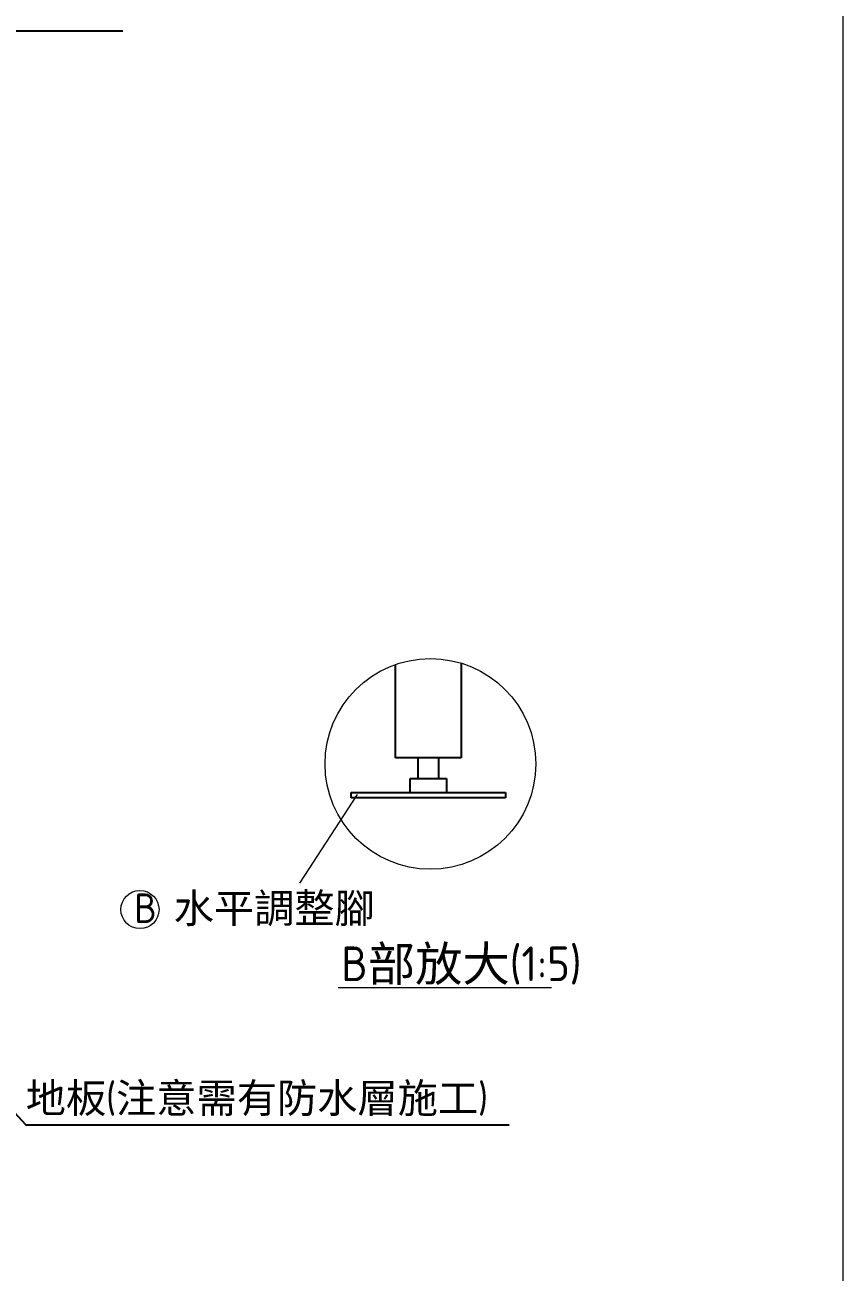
# Model space of a CAD drawing. Header units: millimetres. Extents: x -179594 to 13185, y 0 to 9270.
# Drawn here: x 10827 to 13185, y 1894 to 5489 of the extents above; entities that cross this region are included whole.
import ezdxf

# ---------------------------------------------------------------- set-up
doc = ezdxf.new("R2010")
doc.units = ezdxf.units.MM
doc.header["$MEASUREMENT"] = 0
doc.layers.get('0').update_dxf_attribs({"lineweight": 25})
doc.layers.add('D', color=3, linetype='Continuous', lineweight=13)
doc.layers.add('F', color=7, linetype='Continuous', lineweight=15)
doc.styles.get("Standard").update_dxf_attribs({"font": 'KAIU.TTF'})
doc.styles.add('STU25', font='isocp2.shx')
doc.dimstyles.new('STU25$7', dxfattribs={"dimscale": 40, "dimtxt": 2.5, "dimasz": 2, "dimexe": 1.25, "dimexo": 0.625, "dimgap": 1, "dimtad": 0, "dimdec": 4, "dimdsep": 46, "dimtxsty": 'STU25', "dimcen": 2.5, "dimazin": 2, "dimtfac": 1, "dimtdec": 4, "dimtmove": 0, "dimatfit": 3, "dimfxl": 0, "dimtolj": 1, "dimtzin": 0, "dimarcsym": 0})

msp = doc.modelspace()

# ---------------------------------------------------------------- linework, layer by layer
at = {"linetype": 'Continuous'}
for p, q in [((11894.819, 3376.088), (11894.819, 3644.912)), ((12084.819, 3648.887), (12084.819, 3376.088)), ((12084.819, 3376.088), (11894.819, 3376.088)), ((11959.819, 3376.088), (11959.819, 3316.088)), ((12019.819, 3316.088), (12019.819, 3376.088)), ((11937.857, 3276.088), (11937.857, 3316.088)), ((11937.857, 3316.088), (12041.78, 3316.088)), ((12041.78, 3316.088), (12041.78, 3276.088)), ((11767.319, 3261.088), (11767.319, 3276.088)), ((11767.319, 3276.088), (12212.319, 3276.088)), ((12212.319, 3276.088), (12212.319, 3261.088)), ((12212.319, 3261.088), (11767.319, 3261.088))]:
    msp.add_line(p, q, dxfattribs=at)
at = {"layer": 'D', "linetype": 'Continuous'}
msp.add_line((11785.254, 3269.787), (11618.427, 3014.292), dxfattribs=at)
at = {"layer": 'D', "color": 11}
msp.add_line((11730.104, 2713.426), (12344.502, 2713.426), dxfattribs=at)
at = {"layer": 'D'}
for centre, radius in [((11995.853, 3358.474), 303.734), ((11158.772, 2938.669), 55)]:
    msp.add_circle(centre, radius, dxfattribs=at)
at = {"layer": 'F', "color": 6}
msp.add_lwpolyline([(0, 9270), (0, 0), (13185, 0), (13185, 9270)], close=True, dxfattribs=at)
msp.add_lwpolyline([(0, 9270), (0, 0), (13185, 0), (13185, 9270)], close=True, dxfattribs=at)

# ---------------------------------------------------------------- texts
at = {"layer": 'D', "color": 11, "attachment_point": 1}
for s, insert, char_height in [('{\\Fisocp2.shx;\\C3;B \\f標楷體|b0|i0|c136|p65;水平調整腳}', (11142.445, 2985.029), 85), ('{\\Fisocp2.shx;B}部放大{\\Fisocp2.shx;(1:5)}', (11738.851, 2832.173), 100), ('{\\C3;地板\\Fisocp2.shx;(\\f標楷體|b0|i0|c136|p65;注意需有防水層施工\\Fisocp2.shx;)}', (10829.576, 2437.714), 85)]:
    msp.add_mtext(s, dxfattribs=dict(at, insert=insert, char_height=char_height))

# ---------------------------------------------------------------- leaders
at = {"layer": 'D'}
for points in [[(10617.907, 5354.578), (10761.198, 5471.925), (11109.745, 5471.925)], [(10521.168, 2654.578), (10830.265, 2317.67), (12222.396, 2317.67)]]:
    msp.add_leader(points, dimstyle='STU25$7', override={"dimgap": 1, "dimtad": 0}, dxfattribs=at)

doc.saveas('drawing.dxf')
